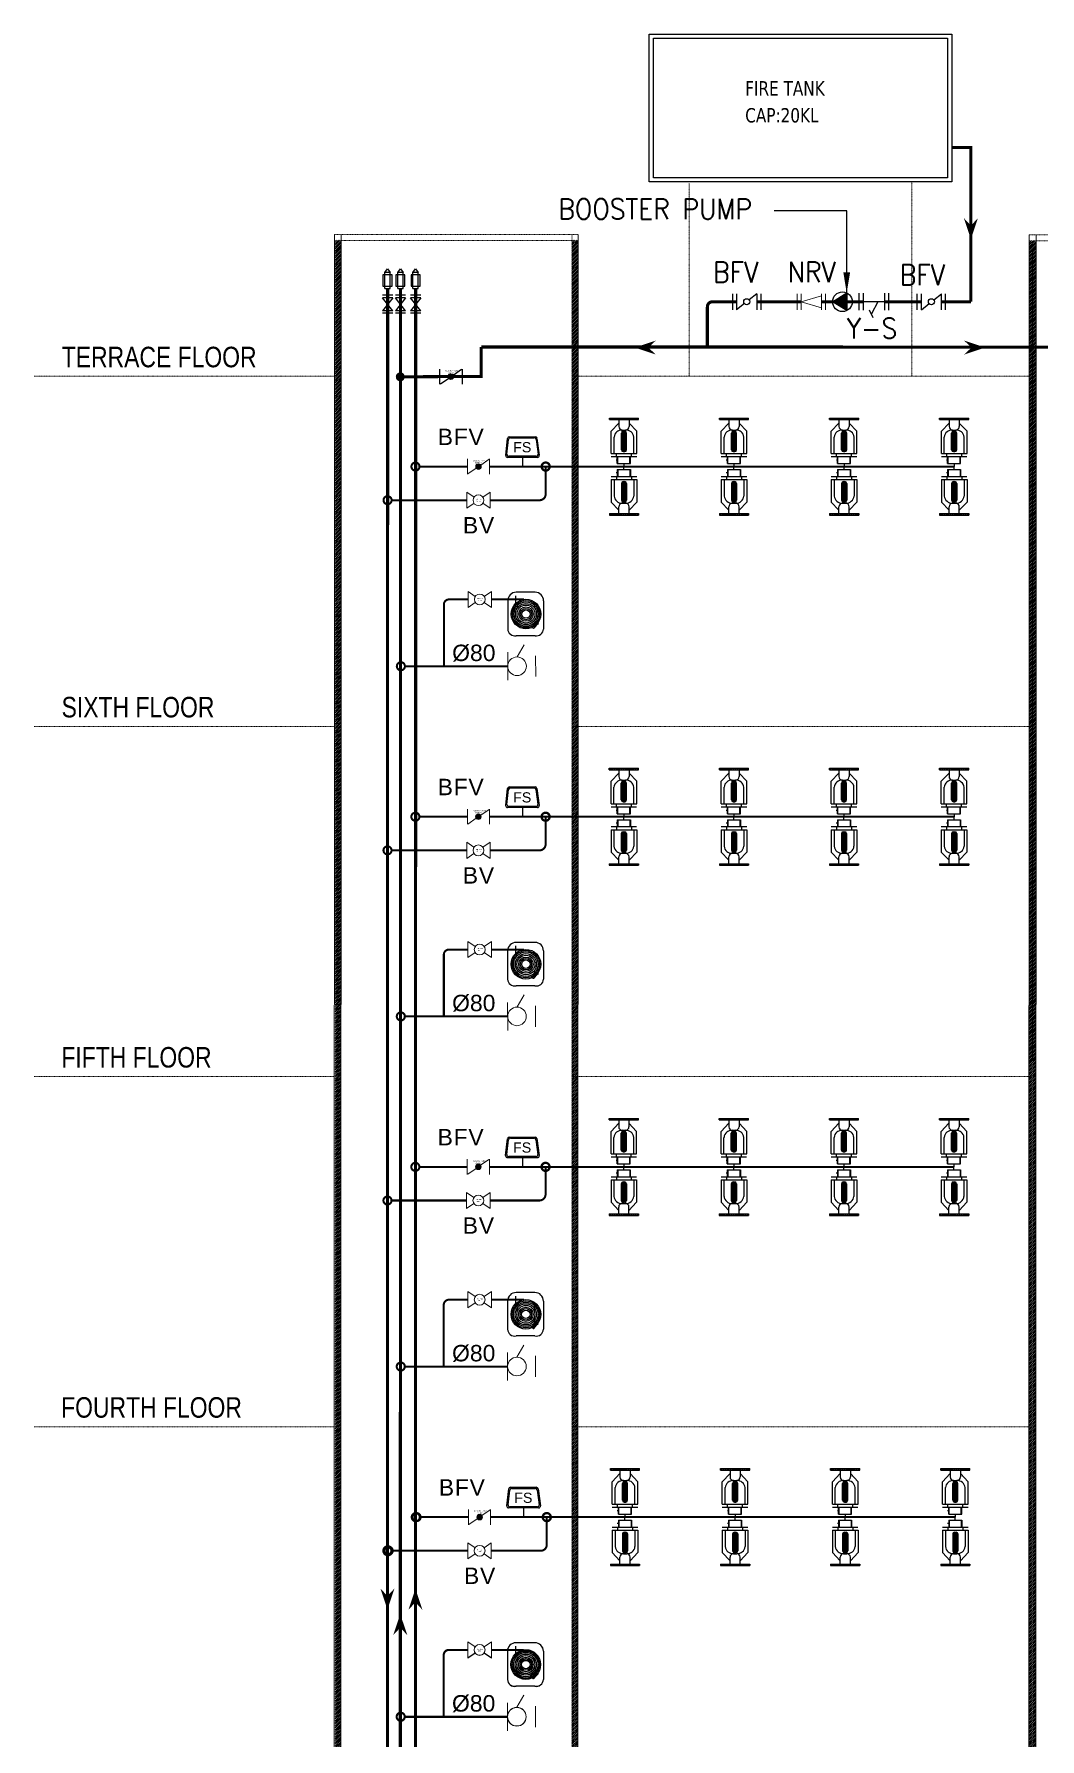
# Model space of a CAD drawing. Header units: millimetres. Extents: x -3573983 to -3087264, y -262072 to -30148.
# Drawn here: x -3260421 to -3211379, y -178016 to -94885 of the extents above; entities that cross this region are included whole.
import ezdxf

# ---------------------------------------------------------------- set-up
doc = ezdxf.new("R2010")
doc.units = ezdxf.units.MM
doc.header["$LTSCALE"] = 2
doc.header["$MEASUREMENT"] = 0
doc.linetypes.add('( Hidden )', pattern=[0.375, 0.25, -0.125])
doc.linetypes.add('CONTINOUS', pattern=[0])
doc.layers.get('0').update_dxf_attribs({"color": 251})
for name, color, linetype in [('252', 250, 'Continuous'), ('3.First Floor Plan prot$0$Firepro-notes', 7, 'Continuous'), ('3.First Floor Plan prot$0$Firepro-valves', 7, 'Continuous'), ('DETAILS', 222, 'Continuous'), ('HEAD', 1, 'Continuous'), ('McD-FIRE-FLOW SWITCH', 6, 'Continuous'), ('RAILING _SCH', 43, 'Continuous'), ('TXT', 110, 'Continuous')]:
    doc.layers.add(name, color=color, linetype=linetype)
for name, color, linetype, lineweight in [('MCD-FIRE-SANCTION', 7, 'Continuous', 9), ('PHE-CWS PRM PIPES', 180, 'Continuous', 25), ('PHE-GEN TEXT', 4, 'Continuous', 25), ('PHE-SUMP', 11, 'Continuous', 25), ('TITLE', 7, 'Continuous', 20), ('WALL', 251, 'Continuous', 15)]:
    doc.layers.add(name, color=color, linetype=linetype, lineweight=lineweight)
doc.styles.add('3.First Floor Plan prot$0$FP-Text', font='arial.ttf', dxfattribs={"width": 0.9})
doc.styles.add('ARIAL', font='arial.ttf')
doc.styles.add('M-FIRE-TEXT DIM', font='isocp.shx', dxfattribs={"width": 0.8})
doc.styles.add('ROMANS', font='ROMANS.shx', dxfattribs={"oblique": 10, "height": 5})
doc.styles.add('Santosh-A', font='tahoma.ttf')
doc.styles.get("Standard").update_dxf_attribs({"font": 'arial.ttf'})
doc.dimstyles.new('M-FIRE-400', dxfattribs={"dimscale": 400, "dimtxt": 2.5, "dimasz": 2.5, "dimexe": 1, "dimexo": 0.8, "dimgap": 1, "dimtad": 1, "dimtih": 1, "dimtoh": 1, "dimdec": 0, "dimzin": 0, "dimdsep": 46, "dimtxsty": 'M-FIRE-TEXT DIM', "dimblk": 'ARCHTICK', "dimcen": 0, "dimdle": 1, "dimclrd": 9, "dimclre": 9, "dimclrt": 2, "dimadec": 0, "dimazin": 0, "dimtfac": 1, "dimtdec": 0, "dimtofl": 0, "dimtmove": 0, "dimatfit": 3, "dimfxl": 1, "dimtolj": 1, "dimtzin": 0, "dimarcsym": 0})

# ---------------------------------------------------------------- blocks, each defined once
blk = doc.blocks.new('A$C7BC234DE')
at = {"layer": 'DETAILS'}
for p, q in [((306, 2540), (726, 3122)), ((726, 3122), (1145, 2540)), ((0, 2177), (0, 363)), ((1451, 2177), (0, 2177)), ((0, 363), (1451, 363)), ((306, 0), (306, 2540)), ((1145, 2540), (306, 2540)), ((1145, 0), (1145, 2540)), ((1451, 363), (1451, 2177)), ((306, 0), (1145, 0))]:
    blk.add_line(p, q, dxfattribs=at)
blk = doc.blocks.new('BV')
at = {"layer": 'DETAILS', "color": 7, "linetype": 'CONTINOUS'}
for p, q in [((313, 0), (-313, 0)), ((313, -940), (-313, -157)), ((313, -157), (-313, -940)), ((313, -157), (-313, -157)), ((313, -940), (-313, -940)), ((313, -1097), (-313, -1097))]:
    blk.add_line(p, q, dxfattribs=at)
blk = doc.blocks.new('*U12')
at = {"linetype": 'Continuous'}
h = blk.add_hatch(color=256, dxfattribs=at)
h.dxf.hatch_style = 1
edge = h.paths.add_edge_path()
edge.add_arc((0, 0), 67.5, 0, 360)
for p, q in [((56, 38), (259, 178)), ((-259, -178), (-56, -38))]:
    blk.add_line(p, q)
for points in [[(-269, -185), (-269, 185)], [(269, 185), (269, -185)]]:
    blk.add_lwpolyline(points)
blk.add_circle((0, 0), 67.5, dxfattribs=at)
at = {"char_height": 32, "attachment_point": 1}
for s, width, insert in [('Butterfly - valve', 568.55, (-130, 162)), ('150mm', 43.73, (-78, 113))]:
    blk.add_mtext_dynamic_manual_height_columns(s, width=width, gutter_width=1, heights=[0], dxfattribs=dict(at, insert=insert))
blk = doc.blocks.new('3.First Floor Plan prot$0$Flow Switch')
at = {"layer": '3.First Floor Plan prot$0$Firepro-valves', "color": 6}
for p, q in [((123, 0), (0, 0)), ((123, -200), (123, 201)), ((138, -183), (138, 184)), ((150, 225), (377, 200)), ((165, 209), (363, 187)), ((385, 162), (385, -156)), ((399, 176), (399, -169)), ((378, -193), (151, -224)), ((363, -180), (166, -207))]:
    blk.add_line(p, q, dxfattribs=at)
for centre, major_axis, start_param, end_param in [((148, 201), (-24.6, 0), 4.602896, 6.283194), ((162, 184), (-24.6, 0), 4.602896, 6.283194), ((360, 162), (-24.6, 0), 3.141615, 4.602909), ((375, 176), (-24.6, 0), 3.141615, 4.602909), ((148, -200), (24.6, 0), 3.141552, 4.848919), ((162, -183), (-24.6, 0), 0.000067, 1.707435), ((360, -156), (24.6, 0), -1.434254, -0.000029), ((375, -169), (-24.6, 0), 1.707383, 3.141608)]:
    blk.add_ellipse(centre, major_axis=major_axis, ratio=1, start_param=start_param, end_param=end_param, dxfattribs=at)
at = {"layer": '3.First Floor Plan prot$0$Firepro-notes', "color": 5, "style": '3.First Floor Plan prot$0$FP-Text', "width": 1}
blk.add_text('FS', height=136.5, rotation=270, dxfattribs=at).set_placement((191, 126))
blk = doc.blocks.new('*U14')
for p, q in [((-269, 185), (-102, 70)), ((102, 70), (269, 185)), ((-269, -185), (-102, -70)), ((102, -70), (269, -185))]:
    blk.add_line(p, q)
for points in [[(-269, -185), (-269, 185)], [(269, 185), (269, -185)]]:
    blk.add_lwpolyline(points)
blk.add_circle((0, 0), 124)
at = {"char_height": 21.15, "attachment_point": 1}
for s, width, insert in [('{\\fArial|b0|i0|c0|p34;Ball -valve}', 256.95, (-60, 31)), ('{\\fArial|b0|i0|c0|p34;20mm}', 43.73, (-40, -10))]:
    blk.add_mtext_dynamic_manual_height_columns(s, width=width, gutter_width=1, heights=[0], dxfattribs=dict(at, insert=insert))
blk = doc.blocks.new('FF CEILING')
at = {"layer": 'DETAILS', "linetype": 'CONTINOUS'}
h = blk.add_hatch(color=160, dxfattribs=at)
h.paths.add_polyline_path([(2119, -2755, -0.414214), (2208, -2666), (2246, -2666), (2246, -3659), (2208, -3659, -0.414214), (2119, -3570)])
h.paths.add_polyline_path([(2246, -2666), (2284, -2666, -0.414214), (2372, -2755), (2372, -3570, -0.414214), (2284, -3659), (2246, -3659)])
h = blk.add_hatch(color=160, dxfattribs=at)
h.paths.add_polyline_path([(7487, -2755, -0.414214), (7576, -2666), (7613, -2666), (7613, -3659), (7576, -3659, -0.414214), (7487, -3570)])
h.paths.add_polyline_path([(7613, -2666), (7651, -2666, -0.414214), (7740, -2755), (7740, -3570, -0.414214), (7651, -3659), (7613, -3659)])
h = blk.add_hatch(color=160, dxfattribs=at)
h.paths.add_polyline_path([(12854, -2755, -0.414214), (12943, -2666), (12981, -2666), (12981, -3659), (12943, -3659, -0.414214), (12854, -3570)])
h.paths.add_polyline_path([(12981, -2666), (13019, -2666, -0.414214), (13107, -2755), (13107, -3570, -0.414214), (13019, -3659), (12981, -3659)])
h = blk.add_hatch(color=160, dxfattribs=at)
h.paths.add_polyline_path([(18222, -2755, -0.414214), (18311, -2666), (18348, -2666), (18348, -3659), (18311, -3659, -0.414214), (18222, -3570)])
h.paths.add_polyline_path([(18348, -2666), (18386, -2666, -0.414214), (18475, -2755), (18475, -3570, -0.414214), (18386, -3659), (18348, -3659)])
h = blk.add_hatch(color=160, dxfattribs=at)
h.paths.add_polyline_path([(2119, -6029, 0.414214), (2208, -6118), (2246, -6118), (2246, -5125), (2208, -5125, 0.414214), (2119, -5214)])
h.paths.add_polyline_path([(2246, -6118), (2284, -6118, 0.414214), (2372, -6029), (2372, -5214, 0.414214), (2284, -5125), (2246, -5125)])
h = blk.add_hatch(color=160, dxfattribs=at)
h.paths.add_polyline_path([(7487, -6029, 0.414214), (7576, -6118), (7613, -6118), (7613, -5125), (7576, -5125, 0.414214), (7487, -5214)])
h.paths.add_polyline_path([(7613, -6118), (7651, -6118, 0.414214), (7740, -6029), (7740, -5214, 0.414214), (7651, -5125), (7613, -5125)])
h = blk.add_hatch(color=160, dxfattribs=at)
h.paths.add_polyline_path([(12854, -6029, 0.414214), (12943, -6118), (12981, -6118), (12981, -5125), (12943, -5125, 0.414214), (12854, -5214)])
h.paths.add_polyline_path([(12981, -6118), (13019, -6118, 0.414214), (13107, -6029), (13107, -5214, 0.414214), (13019, -5125), (12981, -5125)])
h = blk.add_hatch(color=160, dxfattribs=at)
h.paths.add_polyline_path([(18222, -6029, 0.414214), (18311, -6118), (18348, -6118), (18348, -5125), (18311, -5125, 0.414214), (18222, -5214)])
h.paths.add_polyline_path([(18348, -6118), (18386, -6118, 0.414214), (18475, -6029), (18475, -5214, 0.414214), (18386, -5125), (18348, -5125)])
at = {"layer": 'DETAILS', "color": 160, "linetype": 'CONTINOUS'}
for p, q in [((1535, -2102), (1535, -2026)), ((1535, -2026), (2957, -2026)), ((1535, -2102), (2957, -2102)), ((1580, -2102), (1580, -2026)), ((1603, -2102), (1603, -2026)), ((1996, -2267), (1621, -2665)), ((1676, -2102), (1676, -2026)), ((1698, -2102), (1698, -2026)), ((1771, -2102), (1771, -2026)), ((1794, -2102), (1794, -2026)), ((1866, -2102), (1866, -2026)), ((1889, -2102), (1889, -2026)), ((1936, -2102), (1936, -2026)), ((1959, -2102), (1959, -2026)), ((1996, -2102), (1996, -2433)), ((2031, -2102), (2031, -2026)), ((2054, -2102), (2054, -2026)), ((2126, -2102), (2126, -2026)), ((2149, -2102), (2149, -2026)), ((2222, -2102), (2222, -2026)), ((2245, -2102), (2245, -2026)), ((2317, -2102), (2317, -2026)), ((2340, -2102), (2340, -2026)), ((2412, -2102), (2412, -2026)), ((2435, -2102), (2435, -2026)), ((2496, -2102), (2496, -2433)), ((2496, -2267), (2871, -2665)), ((2508, -2102), (2508, -2026)), ((2530, -2102), (2530, -2026)), ((2603, -2102), (2603, -2026)), ((2626, -2102), (2626, -2026)), ((2698, -2102), (2698, -2026)), ((2721, -2102), (2721, -2026)), ((2793, -2102), (2793, -2026)), ((2816, -2102), (2816, -2026)), ((2889, -2102), (2889, -2026)), ((2911, -2102), (2911, -2026)), ((2957, -2102), (2957, -2026)), ((6902, -2102), (6902, -2026)), ((6902, -2026), (8325, -2026)), ((6902, -2102), (8325, -2102)), ((6948, -2102), (6948, -2026)), ((6971, -2102), (6971, -2026)), ((7363, -2267), (6988, -2665)), ((7043, -2102), (7043, -2026)), ((7066, -2102), (7066, -2026)), ((7138, -2102), (7138, -2026)), ((7161, -2102), (7161, -2026)), ((7234, -2102), (7234, -2026)), ((7256, -2102), (7256, -2026)), ((7303, -2102), (7303, -2026)), ((7326, -2102), (7326, -2026)), ((7363, -2102), (7363, -2433)), ((7399, -2102), (7399, -2026)), ((7422, -2102), (7422, -2026)), ((7494, -2102), (7494, -2026)), ((7517, -2102), (7517, -2026)), ((7589, -2102), (7589, -2026)), ((7612, -2102), (7612, -2026)), ((7684, -2102), (7684, -2026)), ((7707, -2102), (7707, -2026)), ((7780, -2102), (7780, -2026)), ((7803, -2102), (7803, -2026)), ((7863, -2102), (7863, -2433)), ((7863, -2267), (8238, -2665)), ((7875, -2102), (7875, -2026)), ((7898, -2102), (7898, -2026)), ((7970, -2102), (7970, -2026)), ((7993, -2102), (7993, -2026)), ((8066, -2102), (8066, -2026)), ((8088, -2102), (8088, -2026)), ((8161, -2102), (8161, -2026)), ((8184, -2102), (8184, -2026)), ((8256, -2102), (8256, -2026)), ((8279, -2102), (8279, -2026)), ((8325, -2102), (8325, -2026)), ((12270, -2102), (12270, -2026)), ((12270, -2026), (13692, -2026)), ((12270, -2102), (13692, -2102)), ((12315, -2102), (12315, -2026)), ((12338, -2102), (12338, -2026)), ((12731, -2267), (12356, -2665)), ((12411, -2102), (12411, -2026)), ((12433, -2102), (12433, -2026)), ((12506, -2102), (12506, -2026)), ((12529, -2102), (12529, -2026)), ((12601, -2102), (12601, -2026)), ((12624, -2102), (12624, -2026)), ((12671, -2102), (12671, -2026)), ((12694, -2102), (12694, -2026)), ((12731, -2102), (12731, -2433)), ((12766, -2102), (12766, -2026)), ((12789, -2102), (12789, -2026)), ((12861, -2102), (12861, -2026)), ((12884, -2102), (12884, -2026)), ((12957, -2102), (12957, -2026)), ((12980, -2102), (12980, -2026)), ((13052, -2102), (13052, -2026)), ((13075, -2102), (13075, -2026)), ((13147, -2102), (13147, -2026)), ((13170, -2102), (13170, -2026)), ((13231, -2102), (13231, -2433)), ((13231, -2267), (13606, -2665)), ((13243, -2102), (13243, -2026)), ((13265, -2102), (13265, -2026)), ((13338, -2102), (13338, -2026)), ((13361, -2102), (13361, -2026)), ((13433, -2102), (13433, -2026)), ((13456, -2102), (13456, -2026)), ((13528, -2102), (13528, -2026)), ((13551, -2102), (13551, -2026)), ((13624, -2102), (13624, -2026)), ((13646, -2102), (13646, -2026)), ((13692, -2102), (13692, -2026)), ((17637, -2102), (17637, -2026)), ((17637, -2026), (19060, -2026)), ((17637, -2102), (19060, -2102)), ((17683, -2102), (17683, -2026)), ((17706, -2102), (17706, -2026)), ((18098, -2267), (17723, -2665)), ((17778, -2102), (17778, -2026)), ((17801, -2102), (17801, -2026)), ((17873, -2102), (17873, -2026)), ((17896, -2102), (17896, -2026)), ((17969, -2102), (17969, -2026)), ((17991, -2102), (17991, -2026)), ((18038, -2102), (18038, -2026)), ((18061, -2102), (18061, -2026)), ((18098, -2102), (18098, -2433)), ((18134, -2102), (18134, -2026)), ((18157, -2102), (18157, -2026)), ((18229, -2102), (18229, -2026)), ((18252, -2102), (18252, -2026)), ((18324, -2102), (18324, -2026)), ((18347, -2102), (18347, -2026)), ((18419, -2102), (18419, -2026)), ((18442, -2102), (18442, -2026)), ((18515, -2102), (18515, -2026)), ((18538, -2102), (18538, -2026)), ((18598, -2102), (18598, -2433)), ((18598, -2267), (18973, -2665)), ((18610, -2102), (18610, -2026)), ((18633, -2102), (18633, -2026)), ((18705, -2102), (18705, -2026)), ((18728, -2102), (18728, -2026)), ((18801, -2102), (18801, -2026)), ((18823, -2102), (18823, -2026)), ((18896, -2102), (18896, -2026)), ((18919, -2102), (18919, -2026)), ((18991, -2102), (18991, -2026)), ((19014, -2102), (19014, -2026)), ((19060, -2102), (19060, -2026)), ((1621, -3758), (1621, -2665)), ((1762, -3758), (1762, -2953)), ((2119, -3570), (2119, -2755)), ((2165, -2677), (2165, -2610)), ((2173, -2610), (2319, -2610)), ((2208, -2666), (2284, -2666)), ((2327, -2677), (2327, -2610)), ((2372, -3570), (2372, -2755)), ((2729, -3758), (2729, -2953)), ((2871, -3758), (2871, -2665)), ((6988, -3758), (6988, -2665)), ((7130, -3758), (7130, -2953)), ((7487, -3570), (7487, -2755)), ((7533, -2677), (7533, -2610)), ((7540, -2610), (7686, -2610)), ((7576, -2666), (7651, -2666)), ((7694, -2677), (7694, -2610)), ((7740, -3570), (7740, -2755)), ((8097, -3758), (8097, -2953)), ((8238, -3758), (8238, -2665)), ((12356, -3758), (12356, -2665)), ((12497, -3758), (12497, -2953)), ((12854, -3570), (12854, -2755)), ((12900, -2677), (12900, -2610)), ((12908, -2610), (13054, -2610)), ((12943, -2666), (13019, -2666)), ((13062, -2677), (13062, -2610)), ((13107, -3570), (13107, -2755)), ((13464, -3758), (13464, -2953)), ((13606, -3758), (13606, -2665)), ((17723, -3758), (17723, -2665)), ((17865, -3758), (17865, -2953)), ((18222, -3570), (18222, -2755)), ((18268, -2677), (18268, -2610)), ((18275, -2610), (18421, -2610)), ((18311, -2666), (18386, -2666)), ((18429, -2677), (18429, -2610)), ((18475, -3570), (18475, -2755)), ((18832, -3758), (18832, -2953)), ((18973, -3758), (18973, -2665)), ((1621, -3758), (2871, -3758)), ((1621, -3908), (2867, -3908)), ((1840, -3908), (2648, -3908)), ((1923, -4081), (1869, -4081)), ((1881, -3908), (1881, -3758)), ((1923, -4246), (1923, -3908)), ((1946, -4246), (1946, -3908)), ((2208, -3659), (2284, -3659)), ((2537, -4246), (2537, -3908)), ((2560, -4246), (2560, -3908)), ((2611, -3908), (2611, -3758)), ((6988, -3758), (8238, -3758)), ((6988, -3908), (8235, -3908)), ((7207, -3908), (8016, -3908)), ((7290, -4081), (7237, -4081)), ((7248, -3908), (7248, -3758)), ((7290, -4246), (7290, -3908)), ((7313, -4246), (7313, -3908)), ((7576, -3659), (7651, -3659)), ((7905, -4246), (7905, -3908)), ((7928, -4246), (7928, -3908)), ((7978, -3908), (7978, -3758)), ((12356, -3758), (13606, -3758)), ((12356, -3908), (13602, -3908)), ((12575, -3908), (13383, -3908)), ((12658, -4081), (12604, -4081)), ((12616, -3908), (12616, -3758)), ((12658, -4246), (12658, -3908)), ((12681, -4246), (12681, -3908)), ((12943, -3659), (13019, -3659)), ((13272, -4246), (13272, -3908)), ((13295, -4246), (13295, -3908)), ((13346, -3908), (13346, -3758)), ((17723, -3758), (18973, -3758)), ((17723, -3908), (18970, -3908)), ((17942, -3908), (18751, -3908)), ((18025, -4081), (17972, -4081)), ((17983, -3908), (17983, -3758)), ((18025, -4246), (18025, -3908)), ((18048, -4246), (18048, -3908)), ((18311, -3659), (18386, -3659)), ((18640, -4246), (18640, -3908)), ((18663, -4246), (18663, -3908)), ((18713, -3908), (18713, -3758)), ((1621, -4876), (2867, -4876)), ((1840, -4876), (2648, -4876)), ((1923, -4703), (1869, -4703)), ((1881, -4876), (1881, -5026)), ((1923, -4246), (2560, -4246)), ((1923, -4538), (2560, -4538)), ((1923, -4538), (1923, -4876)), ((1946, -4538), (1946, -4876)), ((2241, -4246), (2241, -4383)), ((2241, -4538), (2241, -4401)), ((2537, -4538), (2537, -4876)), ((2560, -4538), (2560, -4876)), ((2611, -4876), (2611, -5026)), ((6988, -4876), (8235, -4876)), ((7207, -4876), (8016, -4876)), ((7290, -4703), (7237, -4703)), ((7248, -4876), (7248, -5026)), ((7290, -4246), (7928, -4246)), ((7290, -4538), (7928, -4538)), ((7290, -4538), (7290, -4876)), ((7313, -4538), (7313, -4876)), ((7609, -4246), (7609, -4383)), ((7609, -4538), (7609, -4401)), ((7905, -4538), (7905, -4876)), ((7928, -4538), (7928, -4876)), ((7978, -4876), (7978, -5026)), ((12356, -4876), (13602, -4876)), ((12575, -4876), (13383, -4876)), ((12658, -4703), (12604, -4703)), ((12616, -4876), (12616, -5026)), ((12658, -4246), (13295, -4246)), ((12658, -4538), (13295, -4538)), ((12658, -4538), (12658, -4876)), ((12681, -4538), (12681, -4876)), ((12976, -4246), (12976, -4383)), ((12976, -4538), (12976, -4401)), ((13272, -4538), (13272, -4876)), ((13295, -4538), (13295, -4876)), ((13346, -4876), (13346, -5026)), ((17723, -4876), (18970, -4876)), ((17942, -4876), (18751, -4876)), ((18025, -4703), (17972, -4703)), ((17983, -4876), (17983, -5026)), ((18025, -4246), (18663, -4246)), ((18025, -4538), (18663, -4538)), ((18025, -4538), (18025, -4876)), ((18048, -4538), (18048, -4876)), ((18344, -4246), (18344, -4392)), ((18344, -4538), (18344, -4392)), ((18640, -4538), (18640, -4876)), ((18663, -4538), (18663, -4876)), ((18713, -4876), (18713, -5026)), ((1621, -5026), (1621, -6120)), ((1621, -5026), (2871, -5026)), ((1762, -5026), (1762, -5831)), ((2119, -5214), (2119, -6029)), ((2208, -5125), (2284, -5125)), ((2372, -5214), (2372, -6029)), ((2729, -5026), (2729, -5831)), ((2871, -5026), (2871, -6120)), ((6988, -5026), (6988, -6120)), ((6988, -5026), (8238, -5026)), ((7130, -5026), (7130, -5831)), ((7487, -5214), (7487, -6029)), ((7576, -5125), (7651, -5125)), ((7740, -5214), (7740, -6029)), ((8097, -5026), (8097, -5831)), ((8238, -5026), (8238, -6120)), ((12356, -5026), (12356, -6120)), ((12356, -5026), (13606, -5026)), ((12497, -5026), (12497, -5831)), ((12854, -5214), (12854, -6029)), ((12943, -5125), (13019, -5125)), ((13107, -5214), (13107, -6029)), ((13464, -5026), (13464, -5831)), ((13606, -5026), (13606, -6120)), ((17723, -5026), (17723, -6120)), ((17723, -5026), (18973, -5026)), ((17865, -5026), (17865, -5831)), ((18222, -5214), (18222, -6029)), ((18311, -5125), (18386, -5125)), ((18475, -5214), (18475, -6029)), ((18832, -5026), (18832, -5831)), ((18973, -5026), (18973, -6120)), ((1996, -6517), (1621, -6120)), ((1996, -6682), (1996, -6351)), ((2165, -6107), (2165, -6174)), ((2173, -6174), (2319, -6174)), ((2208, -6118), (2284, -6118)), ((2327, -6107), (2327, -6174)), ((2496, -6517), (2871, -6120)), ((2496, -6682), (2496, -6351)), ((7363, -6517), (6988, -6120)), ((7363, -6682), (7363, -6351)), ((7533, -6107), (7533, -6174)), ((7540, -6174), (7686, -6174)), ((7576, -6118), (7651, -6118)), ((7694, -6107), (7694, -6174)), ((7863, -6517), (8238, -6120)), ((7863, -6682), (7863, -6351)), ((12731, -6517), (12356, -6120)), ((12731, -6682), (12731, -6351)), ((12900, -6107), (12900, -6174)), ((12908, -6174), (13054, -6174)), ((12943, -6118), (13019, -6118)), ((13062, -6107), (13062, -6174)), ((13231, -6517), (13606, -6120)), ((13231, -6682), (13231, -6351)), ((18098, -6517), (17723, -6120)), ((18098, -6682), (18098, -6351)), ((18268, -6107), (18268, -6174)), ((18275, -6174), (18421, -6174)), ((18311, -6118), (18386, -6118)), ((18429, -6107), (18429, -6174)), ((18598, -6517), (18973, -6120)), ((18598, -6682), (18598, -6351)), ((1535, -6682), (1535, -6758)), ((1535, -6682), (2957, -6682)), ((1535, -6758), (2957, -6758)), ((1580, -6682), (1580, -6758)), ((1603, -6682), (1603, -6758)), ((1676, -6682), (1676, -6758)), ((1698, -6682), (1698, -6758)), ((1771, -6682), (1771, -6758)), ((1794, -6682), (1794, -6758)), ((1866, -6682), (1866, -6758)), ((1889, -6682), (1889, -6758)), ((1936, -6682), (1936, -6758)), ((1959, -6682), (1959, -6758)), ((2031, -6682), (2031, -6758)), ((2054, -6682), (2054, -6758)), ((2126, -6682), (2126, -6758)), ((2149, -6682), (2149, -6758)), ((2222, -6682), (2222, -6758)), ((2245, -6682), (2245, -6758)), ((2317, -6682), (2317, -6758)), ((2340, -6682), (2340, -6758)), ((2412, -6682), (2412, -6758)), ((2435, -6682), (2435, -6758)), ((2508, -6682), (2508, -6758)), ((2530, -6682), (2530, -6758)), ((2603, -6682), (2603, -6758)), ((2626, -6682), (2626, -6758)), ((2698, -6682), (2698, -6758)), ((2721, -6682), (2721, -6758)), ((2793, -6682), (2793, -6758)), ((2816, -6682), (2816, -6758)), ((2889, -6682), (2889, -6758)), ((2911, -6682), (2911, -6758)), ((2957, -6682), (2957, -6758)), ((6902, -6682), (6902, -6758)), ((6902, -6682), (8325, -6682)), ((6902, -6758), (8325, -6758)), ((6948, -6682), (6948, -6758)), ((6971, -6682), (6971, -6758)), ((7043, -6682), (7043, -6758)), ((7066, -6682), (7066, -6758)), ((7138, -6682), (7138, -6758)), ((7161, -6682), (7161, -6758)), ((7234, -6682), (7234, -6758)), ((7256, -6682), (7256, -6758)), ((7303, -6682), (7303, -6758)), ((7326, -6682), (7326, -6758)), ((7399, -6682), (7399, -6758)), ((7422, -6682), (7422, -6758)), ((7494, -6682), (7494, -6758)), ((7517, -6682), (7517, -6758)), ((7589, -6682), (7589, -6758)), ((7612, -6682), (7612, -6758)), ((7684, -6682), (7684, -6758)), ((7707, -6682), (7707, -6758)), ((7780, -6682), (7780, -6758)), ((7803, -6682), (7803, -6758)), ((7875, -6682), (7875, -6758)), ((7898, -6682), (7898, -6758)), ((7970, -6682), (7970, -6758)), ((7993, -6682), (7993, -6758)), ((8066, -6682), (8066, -6758)), ((8088, -6682), (8088, -6758)), ((8161, -6682), (8161, -6758)), ((8184, -6682), (8184, -6758)), ((8256, -6682), (8256, -6758)), ((8279, -6682), (8279, -6758)), ((8325, -6682), (8325, -6758)), ((12270, -6682), (12270, -6758)), ((12270, -6682), (13692, -6682)), ((12270, -6758), (13692, -6758)), ((12315, -6682), (12315, -6758)), ((12338, -6682), (12338, -6758)), ((12411, -6682), (12411, -6758)), ((12433, -6682), (12433, -6758)), ((12506, -6682), (12506, -6758)), ((12529, -6682), (12529, -6758)), ((12601, -6682), (12601, -6758)), ((12624, -6682), (12624, -6758)), ((12671, -6682), (12671, -6758)), ((12694, -6682), (12694, -6758)), ((12766, -6682), (12766, -6758)), ((12789, -6682), (12789, -6758)), ((12861, -6682), (12861, -6758)), ((12884, -6682), (12884, -6758)), ((12957, -6682), (12957, -6758)), ((12980, -6682), (12980, -6758)), ((13052, -6682), (13052, -6758)), ((13075, -6682), (13075, -6758)), ((13147, -6682), (13147, -6758)), ((13170, -6682), (13170, -6758)), ((13243, -6682), (13243, -6758)), ((13265, -6682), (13265, -6758)), ((13338, -6682), (13338, -6758)), ((13361, -6682), (13361, -6758)), ((13433, -6682), (13433, -6758)), ((13456, -6682), (13456, -6758)), ((13528, -6682), (13528, -6758)), ((13551, -6682), (13551, -6758)), ((13624, -6682), (13624, -6758)), ((13646, -6682), (13646, -6758)), ((13692, -6682), (13692, -6758)), ((17637, -6682), (17637, -6758)), ((17637, -6682), (19060, -6682)), ((17637, -6758), (19060, -6758)), ((17683, -6682), (17683, -6758)), ((17706, -6682), (17706, -6758)), ((17778, -6682), (17778, -6758)), ((17801, -6682), (17801, -6758)), ((17873, -6682), (17873, -6758)), ((17896, -6682), (17896, -6758)), ((17969, -6682), (17969, -6758)), ((17991, -6682), (17991, -6758)), ((18038, -6682), (18038, -6758)), ((18061, -6682), (18061, -6758)), ((18134, -6682), (18134, -6758)), ((18157, -6682), (18157, -6758)), ((18229, -6682), (18229, -6758)), ((18252, -6682), (18252, -6758)), ((18324, -6682), (18324, -6758)), ((18347, -6682), (18347, -6758)), ((18419, -6682), (18419, -6758)), ((18442, -6682), (18442, -6758)), ((18515, -6682), (18515, -6758)), ((18538, -6682), (18538, -6758)), ((18610, -6682), (18610, -6758)), ((18633, -6682), (18633, -6758)), ((18705, -6682), (18705, -6758)), ((18728, -6682), (18728, -6758)), ((18801, -6682), (18801, -6758)), ((18823, -6682), (18823, -6758)), ((18896, -6682), (18896, -6758)), ((18919, -6682), (18919, -6758)), ((18991, -6682), (18991, -6758)), ((19014, -6682), (19014, -6758)), ((19060, -6682), (19060, -6758))]:
    blk.add_line(p, q, dxfattribs=at)
at = {"layer": 'DETAILS', "linetype": 'CONTINOUS', "const_width": 100}
blk.add_lwpolyline([(-1570, -4392), (-1570, -5732, -0.414214), (-1870, -6032), (-4275, -6032)], format="xyb", dxfattribs=at)
blk.add_lwpolyline([(-5419, -6032), (-9122, -6032)], dxfattribs=at)
at = {"layer": 'DETAILS', "color": 160, "linetype": 'CONTINOUS'}
for centre, radius, start, end in [((2173, -2433), 177, 180, 270), ((2319, -2433), 177, 270, 0), ((7540, -2433), 177, 180, 270), ((7686, -2433), 177, 270, 0), ((12908, -2433), 177, 180, 270), ((13054, -2433), 177, 270, 0), ((18275, -2433), 177, 180, 270), ((18421, -2433), 177, 270, 0), ((2145, -2994), 385, 86.99962, 173.90776), ((2208, -2755), 88.6, 90, 180), ((2284, -2755), 88.6, 0, 90), ((2347, -2994), 385, 6.09224, 93.00038), ((7513, -2994), 385, 86.99962, 173.90776), ((7576, -2755), 88.6, 90, 180), ((7651, -2755), 88.6, 0, 90), ((7714, -2994), 385, 6.09224, 93.00038), ((12880, -2994), 385, 86.99962, 173.90776), ((12943, -2755), 88.6, 90, 180), ((13019, -2755), 88.6, 0, 90), ((13082, -2994), 385, 6.09224, 93.00038), ((18248, -2994), 385, 86.99962, 173.90776), ((18311, -2755), 88.6, 90, 180), ((18386, -2755), 88.6, 0, 90), ((18449, -2994), 385, 6.09224, 93.00038), ((2208, -3570), 88.6, 180, 270), ((2284, -3570), 88.6, 270, 0), ((7576, -3570), 88.6, 180, 270), ((7651, -3570), 88.6, 270, 0), ((12943, -3570), 88.6, 180, 270), ((13019, -3570), 88.6, 270, 0), ((18311, -3570), 88.6, 180, 270), ((18386, -3570), 88.6, 270, 0), ((2208, -5214), 88.6, 90, 180), ((2284, -5214), 88.6, 0, 90), ((7576, -5214), 88.6, 90, 180), ((7651, -5214), 88.6, 0, 90), ((12943, -5214), 88.6, 90, 180), ((13019, -5214), 88.6, 0, 90), ((18311, -5214), 88.6, 90, 180), ((18386, -5214), 88.6, 0, 90), ((2145, -5790), 385, 186.09224, 273.00038), ((2173, -6351), 177, 90, 180), ((2208, -6029), 88.6, 180, 270), ((2284, -6029), 88.6, 270, 0), ((2319, -6351), 177, 0, 90), ((2347, -5790), 385, 266.99962, 353.90776), ((7513, -5790), 385, 186.09224, 273.00038), ((7540, -6351), 177, 90, 180), ((7576, -6029), 88.6, 180, 270), ((7651, -6029), 88.6, 270, 0), ((7686, -6351), 177, 0, 90), ((7714, -5790), 385, 266.99962, 353.90776), ((12880, -5790), 385, 186.09224, 273.00038), ((12908, -6351), 177, 90, 180), ((12943, -6029), 88.6, 180, 270), ((13019, -6029), 88.6, 270, 0), ((13054, -6351), 177, 0, 90), ((13082, -5790), 385, 266.99962, 353.90776), ((18248, -5790), 385, 186.09224, 273.00038), ((18275, -6351), 177, 90, 180), ((18311, -6029), 88.6, 180, 270), ((18386, -6029), 88.6, 270, 0), ((18421, -6351), 177, 0, 90), ((18449, -5790), 385, 266.99962, 353.90776)]:
    blk.add_arc(centre, radius, start, end, dxfattribs=at)
at = {"layer": 'HEAD', "color": 151, "linetype": 'CONTINOUS', "ltscale": 5}
for points, const_width in [([(-8117, -4392, 1), (-7723, -4392, 1)], 100), ([(-1767, -4392, 1), (-1374, -4392, 1)], 112), ([(-9476, -6032, 1), (-9082, -6032, 1)], 100)]:
    blk.add_lwpolyline(points, format="xyb", close=True, dxfattribs=dict(at, const_width=const_width))
at = {"layer": 'HEAD', "color": 151, "linetype": 'CONTINOUS', "ltscale": 5, "const_width": 100}
for points in [[(-7757, -4392), (-5384, -4392)], [(-4310, -4392), (18344, -4392)]]:
    blk.add_lwpolyline(points, dxfattribs=at)
at = {"layer": 'McD-FIRE-FLOW SWITCH', "color": 7, "extrusion": (-1.38383e-08, -5.65664e-09, 1), "xscale": 3.642574231388976, "yscale": 3.642574231388976, "zscale": 3.642574231388976, "rotation": 89.9999994967147}
blk.add_blockref('3.First Floor Plan prot$0$Flow Switch', (-2698, -4392, 0), dxfattribs=at)
at = {"layer": 'TITLE', "color": 7, "linetype": 'CONTINOUS'}
for name, p, xscale, yscale, zscale in [('*U12', (-4847, -4392), 2, 2, 2), ('*U14', (-4847, -6032), 2.128235619209459, 2.128235619209459, 2.128235619209459)]:
    blk.add_blockref(name, p, dxfattribs=dict(at, xscale=xscale, yscale=yscale, zscale=zscale))
at = {"layer": 'TITLE', "color": 7, "linetype": 'CONTINOUS', "char_height": 800, "width": 18085.37, "attachment_point": 1, "style": 'ARIAL'}
for s, insert in [('{\\T1.05;BFV}', (-6835, -2542)), ('{\\T1.05;BV}', (-5609, -6853))]:
    blk.add_mtext(s, dxfattribs=dict(at, insert=insert))
blk = doc.blocks.new('*U19')
at = {"color": 6, "linetype": 'CONTINOUS'}
for p, q in [((5665, 460), (6008, 1048)), ((5208, 681), (5212, -681)), ((6570, 515), (6573, -506))]:
    blk.add_line(p, q, dxfattribs=at)
blk.add_circle((5664, 1), 454, dxfattribs=at)
at = {"layer": 'DETAILS', "linetype": 'CONTINOUS'}
for p, q in [((6542, 3609), (5622, 3609)), ((5207, 3194), (5207, 1815)), ((6957, 3194), (6957, 1815)), ((6542, 1491), (5622, 1491))]:
    blk.add_line(p, q, dxfattribs=at)
at = {"layer": 'DETAILS', "color": 8, "linetype": 'CONTINOUS'}
for p, q in [((6628, 2164), (6423, 1908)), ((6686, 2118), (6480, 1862))]:
    blk.add_line(p, q, dxfattribs=at)
for radius in [722, 662, 596, 516, 437, 351, 278, 205]:
    blk.add_circle((6100, 2546), radius, dxfattribs=at)
at = {"layer": 'DETAILS', "linetype": 'CONTINOUS'}
for centre, radius, start, end in [((5622, 3194), 415, 90, 180), ((6542, 3194), 415, 0, 90), ((5553, 1830), 346, 182.44933, 281.58021), ((6611, 1830), 346, 258.41979, 357.55067)]:
    blk.add_arc(centre, radius, start, end, dxfattribs=at)
at = {"layer": 'DETAILS', "color": 8, "linetype": 'CONTINOUS'}
for centre, radius, start, end in [((6464, 1900), 41.6, 168.64649, 293.92196), ((6653, 2057), 37.6, 331.78778, 130.78068)]:
    blk.add_arc(centre, radius, start, end, dxfattribs=at)
at = {"layer": 'HEAD', "linetype": 'CONTINOUS', "ltscale": 3}
blk.add_line((5590, 3434), (5590, 3084), dxfattribs=at)
at = {"layer": 'HEAD', "linetype": 'CONTINOUS', "ltscale": 3, "const_width": 100}
blk.add_lwpolyline([(3275, 3259), (2347, 3259, 0.414214), (2097, 3009), (2097, 0)], format="xyb", dxfattribs=at)
for points in [[(4419, 3259), (6002, 3259)], [(197, 0), (5210, 0)]]:
    blk.add_lwpolyline(points, dxfattribs=at)
blk.add_lwpolyline([(-197, 0, 1), (197, 0, 1)], format="xyb", close=True, dxfattribs=at)
at = {"layer": 'TITLE', "color": 7, "linetype": 'CONTINOUS', "xscale": 2.128235619209459, "yscale": 2.128235619209459, "zscale": 2.128235619209459}
blk.add_blockref('*U14', (3847, 3259), dxfattribs=at)
at = {"layer": 'TITLE', "color": 7, "linetype": 'Continuous', "style": 'ARIAL'}
blk.add_text('Ø80', height=800, dxfattribs=at).set_placement((2501, 254))
blk = doc.blocks.new('_ArchTick')
at = {"color": 0, "linetype": 'ByBlock', "const_width": 0.15}
blk.add_lwpolyline([(-0.5, -0.5), (0.5, 0.5)], dxfattribs=at)

msp = doc.modelspace()

# ---------------------------------------------------------------- hatches: boundary and pattern name
at = {"layer": '252', "linetype": 'CONTINOUS'}
for points in [[(-3214398.6, -103855.8), (-3214743.1, -104228.6), (-3215087.6, -103855.8), (-3214743.1, -104881.2)], [(-3230101.5, -109825.1), (-3230474.2, -110169.6), (-3230101.5, -110514.1), (-3231126.8, -110169.6)], [(-3215080.2, -109825.1), (-3214707.4, -110169.6), (-3215080.2, -110514.1), (-3214054.8, -110169.6)], [(-3242848.3, -170677.4), (-3243192.8, -171050.1), (-3243537.3, -170677.4), (-3243192.8, -171702.7)], [(-3241482.7, -171726.6), (-3241827.3, -171353.9), (-3242171.8, -171726.6), (-3241827.3, -170701.3)], [(-3242222.9, -172959.1), (-3242567.5, -172586.4), (-3242912, -172959.1), (-3242567.5, -171933.8)]]:
    msp.add_hatch(color=0, dxfattribs=at).paths.add_polyline_path(points)
at = {"layer": 'TXT', "linetype": 'Continuous', "true_color": 0x999b37}
h = msp.add_hatch(color=55, dxfattribs=at)
h.dxf.hatch_style = 1
h.paths.add_polyline_path([(-3221485.1, -107936.2), (-3220798.9, -107505.6), (-3220798.9, -108366.7)])
at = {"layer": 'WALL', "linetype": 'CONTINOUS'}
h = msp.add_hatch(dxfattribs=at)
h.set_pattern_fill('ANSI31', color=8, scale=500)
h.set_pattern_definition([(45, (-6288246.79, 2819769.73), (-44.1941738, 44.1941738), [])])
h.paths.add_polyline_path([(-3245453.9, -104927.1), (-3245745.8, -104927.1), (-3245745.8, -249200), (-3245476.6, -249207.1)])
h = msp.add_hatch(dxfattribs=at)
h.set_pattern_fill('ANSI31', color=8, scale=500)
h.set_pattern_definition([(45, (-6276696.8, 2819767.26), (-44.1941738, 44.1941738), [])])
h.paths.add_polyline_path([(-3233903.9, -104929.6), (-3234195.8, -104929.6), (-3234195.8, -249202.5), (-3233926.7, -249209.6)])
h = msp.add_hatch(dxfattribs=at)
h.set_pattern_fill('ANSI31', color=8, scale=500)
h.set_pattern_definition([(45, (-6254365.06, 2819737.89), (-44.1941738, 44.1941738), [])])
h.paths.add_polyline_path([(-3211572.2, -104951.4), (-3211903.9, -104951.4), (-3211926.7, -249221.3), (-3211594.9, -249221.4)])

# ---------------------------------------------------------------- linework, layer by layer
at = {"layer": 'DETAILS', "color": 7, "linetype": 'CONTINOUS'}
for p, q in [((-3226363.4, -107542.4), (-3226363.4, -108329.9)), ((-3226166.6, -107542.4), (-3226166.6, -108329.9)), ((-3225789.7, -108028.4), (-3226166.6, -108329.9)), ((-3225182.2, -107542.4), (-3225559.1, -107843.9)), ((-3225182.2, -107542.4), (-3225182.2, -108329.9)), ((-3224985.3, -107542.4), (-3224985.3, -108329.9)), ((-3220210.6, -107520.6), (-3220210.6, -108351.7)), ((-3220002.8, -107520.6), (-3220002.8, -108351.7)), ((-3218964, -107936.2), (-3220002.8, -107936.2)), ((-3219278.8, -107936.2), (-3219597.1, -108528.4)), ((-3218964, -107520.6), (-3218964, -108351.7)), ((-3218756.2, -107520.6), (-3218756.2, -108351.7)), ((-3217355.9, -108329.9), (-3217355.9, -107542.4)), ((-3217159.1, -108329.9), (-3217159.1, -107542.4)), ((-3217159.1, -108329.9), (-3216782.2, -108028.4)), ((-3216551.6, -107843.9), (-3216174.7, -107542.4)), ((-3216174.7, -108329.9), (-3216174.7, -107542.4)), ((-3215977.8, -108329.9), (-3215977.8, -107542.4)), ((-3219510.4, -108714.3), (-3219683.8, -108342.6))]:
    msp.add_line(p, q, dxfattribs=at)
at = {"layer": 'DETAILS', "color": 5, "linetype": 'CONTINOUS', "const_width": 150}
msp.add_lwpolyline([(-3243181.6, -107278.9), (-3243200.2, -249325.2)], dxfattribs=at)
msp.add_lwpolyline([(-3243368.2, -168842.3, 1), (-3242974.5, -168842.3, 1)], format="xyb", close=True, dxfattribs=at)
at = {"layer": 'DETAILS', "color": 7, "linetype": 'CONTINOUS'}
for centre in [(-3225674.4, -107936.2), (-3216666.9, -107936.2)]:
    msp.add_circle(centre, 147.7, dxfattribs=at)
at = {"layer": 'HEAD', "color": 151, "linetype": 'CONTINOUS', "ltscale": 5}
msp.add_line((-3220002.8, -107936.2), (-3220325.5, -107936.2), dxfattribs=at)
at = {"layer": 'HEAD', "linetype": 'CONTINOUS', "ltscale": 3, "const_width": 150}
for points in [[(-3215678.5, -100413.9), (-3214743.3, -100413.9), (-3214743.3, -107936.2)], [(-3242554.9, -107278.9), (-3242570.8, -234087.3)], [(-3223015.6, -107936.2), (-3225182.2, -107936.2)], [(-3220002.8, -107936.2), (-3222031.2, -107936.2)], [(-3217159.1, -107936.2), (-3218964, -107936.2)], [(-3216174.7, -107936.2), (-3214743.3, -107936.2)], [(-3238618.9, -110142), (-3238618.9, -111576.9), (-3242585.3, -111596.9)], [(-3143018.3, -110148.5), (-3238618.9, -110143.7)]]:
    msp.add_lwpolyline(points, dxfattribs=at)
at = {"layer": 'HEAD', "color": 151, "linetype": 'CONTINOUS', "ltscale": 5}
for points, const_width in [([(-3241830.6, -234087.3), (-3241814.2, -107278.9)], 150), ([(-3221792.9, -107936.2), (-3221834.4, -107936.2)], 50)]:
    msp.add_lwpolyline(points, dxfattribs=dict(at, const_width=const_width))
at = {"layer": 'HEAD', "linetype": 'CONTINOUS', "ltscale": 3, "const_width": 150}
msp.add_lwpolyline([(-3226166.6, -107936.2), (-3227342.7, -107936.2, 0.4142136), (-3227592.7, -108186.2), (-3227592.7, -110142)], format="xyb", dxfattribs=at)
msp.add_lwpolyline([(-3242421.6, -111596.6, -1), (-3242708.6, -111596.6, -1)], format="xyb", close=True, dxfattribs=at)
at = {"layer": 'HEAD', "color": 151, "linetype": 'CONTINOUS', "ltscale": 5, "const_width": 112.5}
msp.add_lwpolyline([(-3242002.6, -167202.2, 1), (-3241608.8, -167202.2, 1)], format="xyb", close=True, dxfattribs=at)
msp.add_lwpolyline([(-3242002.6, -167202.2, 1), (-3241608.8, -167202.2, 1)], format="xyb", close=True, dxfattribs=at)
at = {"layer": 'PHE-SUMP', "linetype": 'CONTINOUS'}
for points in [[(-3230424.8, -94884.6), (-3215678.5, -94884.6), (-3215678.5, -102092.8), (-3230424.8, -102092.8)], [(-3230224.8, -95084.6), (-3215878.5, -95084.6), (-3215878.5, -101892.8), (-3230224.8, -101892.8)]]:
    msp.add_lwpolyline(points, close=True, dxfattribs=at)
at = {"layer": 'RAILING _SCH', "color": 254, "lineweight": 20, "ltscale": 2}
for p, q in [((-3223212.5, -107542.4), (-3223212.5, -108329.9)), ((-3223015.6, -107542.4), (-3223015.6, -108329.9)), ((-3222031.2, -107640.9), (-3223015.6, -107936.2)), ((-3222031.2, -108231.5), (-3223015.6, -107936.2)), ((-3222031.2, -107542.4), (-3222031.2, -108329.9)), ((-3221834.4, -107542.4), (-3221834.4, -108329.9))]:
    msp.add_line(p, q, dxfattribs=at)
at = {"layer": 'TXT', "linetype": 'Continuous'}
msp.add_lwpolyline([(-3220798.9, -107505.6), (-3220798.9, -108366.7), (-3221485.1, -107936.2), (-3220798.9, -107505.6)], dxfattribs=at)
msp.add_circle((-3221006.9, -107936.2), 478.2, dxfattribs=at)
at = {"layer": 'WALL', "color": 8, "linetype": 'CONTINOUS'}
for p, q in [((-3245777.5, -104652.9), (-3245808.5, -249221.3)), ((-3245445.8, -104653.1), (-3245476.7, -249221.3)), ((-3233895.8, -104651.8), (-3233926.7, -249221.3)), ((-3211895.8, -104672.4), (-3211926.7, -249221.3)), ((-3211564.1, -104672.5), (-3211595, -249221.3))]:
    msp.add_line(p, q, dxfattribs=at)
at = {"layer": 'WALL', "color": 8, "linetype": '( Hidden )', "ltscale": 0.01}
for p, q in [((-3245777.5, -104649.9), (-3233895.8, -104651.8)), ((-3211895.8, -104672.4), (-3200014.1, -104674.3)), ((-3245445.2, -104949.7), (-3234195.8, -104954.6)), ((-3211563.4, -104972.2), (-3200314.1, -104977.1)), ((-3260421, -111570.2), (-3245787.7, -111570.2)), ((-3234195.8, -111570.2), (-3211905.9, -111570.2)), ((-3260421, -128644.3), (-3245790.6, -128644.3)), ((-3234195.8, -128644.3), (-3211908.9, -128644.3)), ((-3260421, -145718.4), (-3245793.6, -145718.4)), ((-3234195.8, -145718.4), (-3211911.9, -145718.4)), ((-3260421, -162792.5), (-3245796.6, -162792.5)), ((-3234195.8, -162792.5), (-3211914.8, -162792.5))]:
    msp.add_line(p, q, dxfattribs=at)
for points in [[(-3228479.4, -102167), (-3228483.6, -111570.2)], [(-3217623.3, -102092.8), (-3217625.9, -111570.2)]]:
    msp.add_lwpolyline(points, dxfattribs=at)
at = {"layer": 'WALL', "color": 8, "linetype": 'CONTINOUS', "const_width": 25}
for points in [[(-3245777.5, -104649.9), (-3245808.5, -249221.3)], [(-3245476.7, -249221.3), (-3245445.8, -104649.9)], [(-3234195.8, -104651.8), (-3234195.8, -249221.3)], [(-3233926.7, -249221.3), (-3233895.8, -104651.8)], [(-3211895.8, -104672.4), (-3211926.7, -249221.3)], [(-3211595, -249221.3), (-3211564.1, -104672.5)]]:
    msp.add_lwpolyline(points, dxfattribs=at)

# ---------------------------------------------------------------- block references
at = {"layer": 'HEAD', "linetype": 'CONTINOUS', "ltscale": 3, "xscale": 2, "yscale": 2, "zscale": 2}
msp.add_blockref('*U12', (-3240093.8, -111586.9), dxfattribs=at)
at = {"layer": 'MCD-FIRE-SANCTION', "linetype": 'Continuous', "xscale": 0.8, "yscale": 0.8, "zscale": 0.8}
for p in [(-3243181.8, -107619.4), (-3242555.1, -107619.4), (-3241814.3, -107619.5)]:
    msp.add_blockref('BV', p, dxfattribs=at)
at = {"layer": 'MCD-FIRE-SANCTION', "linetype": 'Continuous'}
for name, p in [('FF CEILING', (-3233905.9, -111582)), ('*U19', (-3242536.9, -125711.2)), ('FF CEILING', (-3233908.9, -128656.1)), ('*U19', (-3242539.9, -142785.3)), ('FF CEILING', (-3233911.9, -145730.2)), ('*U19', (-3242542.9, -159859.3)), ('FF CEILING', (-3233852.1, -162810.1)), ('*U19', (-3242545.8, -176933.4)), ('*U19', (-3242545.9, -176939.3))]:
    msp.add_blockref(name, p, dxfattribs=at)
at = {"layer": 'PHE-CWS PRM PIPES', "linetype": 'CONTINOUS', "ltscale": 10, "xscale": 0.3072000000000001, "yscale": 0.3072000000000001, "zscale": 0.3072000000000001}
for p in [(-3243409.8, -107291.4), (-3242783.1, -107291.5), (-3242042.4, -107291.6)]:
    msp.add_blockref('A$C7BC234DE', p, dxfattribs=at)

# ---------------------------------------------------------------- texts
at = {"layer": 'PHE-GEN TEXT', "color": 7, "linetype": 'CONTINOUS', "style": 'Santosh-A', "width": 0.9}
for s, p in [('FIRE TANK', (-3225747, -97879.2)), ('CAP:20KL', (-3225747, -99192.9))]:
    msp.add_text(s, height=700, dxfattribs=at).set_placement(p)
at = {"layer": 'TITLE', "color": 20, "style": 'ROMANS', "width": 0.9}
for s, p in [('BOOSTER PUMP', (-3234861.8, -103914.9)), ('BFV', (-3227314.4, -106991.4)), ('NRV', (-3223684.8, -106983.9)), ('BFV', (-3218213.4, -107126.9)), ('Y-S', (-3220803.7, -109731.4))]:
    msp.add_text(s, height=1000, dxfattribs=at).set_placement(p)
at = {"layer": 'TITLE', "color": 20, "linetype": 'CONTINOUS', "style": 'ARIAL', "width": 0.8}
for s, p in [('TERRACE FLOOR', (-3259072.4, -111130.9)), ('SIXTH FLOOR', (-3259080.7, -128205)), ('FIFTH FLOOR', (-3259092, -145279)), ('FOURTH FLOOR', (-3259103.4, -162353.1))]:
    msp.add_text(s, height=1000, dxfattribs=at).set_placement(p)

# ---------------------------------------------------------------- leaders
at = {"layer": 'TXT', "linetype": 'Continuous'}
msp.add_leader([(-3220798.9, -107505.6), (-3220798.9, -103497), (-3224343, -103497)], dimstyle='M-FIRE-400', override={"dimgap": 1, "dimtad": 0}, dxfattribs=at)

doc.saveas('drawing.dxf')
